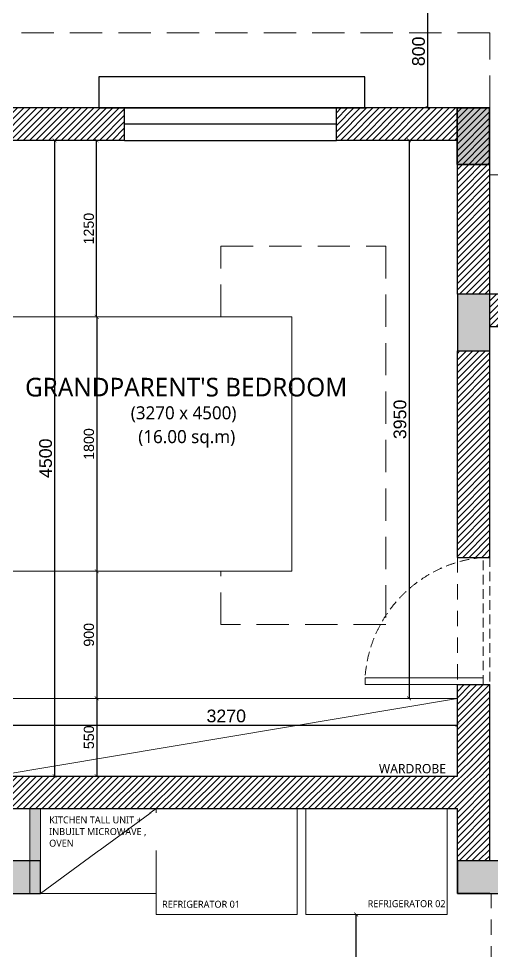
# Model space of a CAD drawing. Header units: millimetres. Extents: x 922141 to 965068, y 34629 to 256118.
# Drawn here: x 934605 to 937958, y 173463 to 180063 of the extents above; entities that cross this region are included whole.
import ezdxf

# ---------------------------------------------------------------- set-up
doc = ezdxf.new("R2010")
doc.units = ezdxf.units.MM
doc.header["$PDMODE"] = 35
for name, pattern in [('DASHED', [19.05, 12.7, -6.35]), ('DASHED2', [0.375, 0.25, -0.125]), ('HIDDEN', [0.35, 0.2, -0.15])]:
    doc.linetypes.add(name, pattern=pattern)
doc.layers.get('0').update_dxf_attribs({"plot": 0})
doc.layers.get('Defpoints').update_dxf_attribs({"color": 6})
for name, color, linetype, lineweight in [('ABA_04_rcc column', 3, 'Continuous', 35), ('HATCH', 8, 'Continuous', 5), ('MCA__ ARREDO', 133, 'Continuous', 5), ('MCA__ FINESTRE', 111, 'Continuous', 5), ('MCA__ LANDSCAPE', 136, 'Continuous', 5), ('MCA__ LAYOUT TESTO', 6, 'Continuous', 5), ('MCA__ MURI ESISTENTI SEZIONATI', 30, 'Continuous', 30), ('MCA__ SCALE', 154, 'Continuous', 18)]:
    doc.layers.add(name, color=color, linetype=linetype, lineweight=lineweight)
doc.layers.add('ABA_09_ hatch rcc', color=43, linetype='Continuous')
doc.layers.add('MCA__ FACCIATA', color=140, linetype='Continuous')
doc.styles.get("Standard").update_dxf_attribs({"font": 'arial.ttf'})
doc.dimstyles.new('ISO-25', dxfattribs={"dimtxt": 250, "dimasz": 20, "dimexe": 1.25, "dimexo": 0.625, "dimtad": 1, "dimdec": 1, "dimrnd": 5, "dimtxsty": 'Standard', "dimcen": 2.5, "dimadec": 0, "dimazin": 0, "dimtfac": 1, "dimtdec": 1, "dimtmove": 0, "dimatfit": 3, "dimfxl": 1, "dimarcsym": 0})
pattern_1 = [(45, (203389.098, -135196.515), (-22.4506403, 22.4506403), [])]

# ---------------------------------------------------------------- blocks, each defined once
blk = doc.blocks.new('_ArchTick')
at = {"color": 0, "linetype": 'ByBlock', "const_width": 0.15}
blk.add_lwpolyline([(-0.5, -0.5), (0.5, 0.5)], dxfattribs=at)
blk = doc.blocks.new('*D43')
at = {"layer": 'Defpoints', "color": 0, "transparency": 16777216}
for p in [(936696.7, 173723.4), (936994.4, 173723.4), (936696.7, 172823.4)]:
    blk.add_point(p, dxfattribs=at)
at = {"layer": 'MCA__ FACCIATA', "color": 0, "lineweight": -2, "transparency": 16777216}
blk.add_line((936994.4, 172823.4), (936994.4, 173723.4), dxfattribs=at)
at = {"layer": 'MCA__ FACCIATA', "color": 0, "lineweight": -2, "transparency": 16777216, "xscale": 27, "yscale": 27, "zscale": 27}
for p, rotation in [((936994.4, 173723.4), 90), ((936994.4, 172823.4), 270)]:
    blk.add_blockref('_ArchTick', p, dxfattribs=dict(at, rotation=rotation))
at = {"layer": 'MCA__ FACCIATA', "color": 0, "lineweight": 0, "transparency": 16777216, "insert": (936939.6, 173273.4), "char_height": 72, "attachment_point": 5, "rotation": 90}
blk.add_mtext('900', dxfattribs=at)
blk = doc.blocks.new('*D48')
at = {"layer": 'Defpoints', "color": 0, "transparency": 16777216}
for p in [(934770.6, 179201.2), (935156.9, 179201.2), (934770.6, 177952.7)]:
    blk.add_point(p, dxfattribs=at)
at = {"layer": 'MCA__ FACCIATA', "color": 0, "lineweight": -2, "transparency": 16777216}
blk.add_line((935156.9, 177952.7), (935156.9, 179201.2), dxfattribs=at)
at = {"layer": 'MCA__ FACCIATA', "color": 0, "lineweight": -2, "transparency": 16777216, "xscale": 27, "yscale": 27, "zscale": 27}
for p, rotation in [((935156.9, 179201.2), 90), ((935156.9, 177952.7), 270)]:
    blk.add_blockref('_ArchTick', p, dxfattribs=dict(at, rotation=rotation))
at = {"layer": 'MCA__ FACCIATA', "color": 0, "lineweight": 0, "transparency": 16777216, "insert": (935102.2, 178576.9), "char_height": 72, "attachment_point": 5, "rotation": 90}
blk.add_mtext('1250', dxfattribs=at)
blk = doc.blocks.new('*D54')
at = {"layer": 'Defpoints', "color": 0, "transparency": 16777216}
for p in [(935172.8, 175252.7), (935157.6, 174702.7), (935172.8, 174702.7)]:
    blk.add_point(p, dxfattribs=at)
at = {"layer": 'MCA__ FACCIATA', "color": 0, "lineweight": -2, "transparency": 16777216}
blk.add_line((935157.6, 175252.7), (935157.6, 174702.7), dxfattribs=at)
at = {"layer": 'MCA__ FACCIATA', "color": 0, "lineweight": -2, "transparency": 16777216, "xscale": 27, "yscale": 27, "zscale": 27}
for p, rotation in [((935157.6, 175252.7), 90), ((935157.6, 174702.7), 270)]:
    blk.add_blockref('_ArchTick', p, dxfattribs=dict(at, rotation=rotation))
at = {"layer": 'MCA__ FACCIATA', "color": 0, "lineweight": 0, "transparency": 16777216, "insert": (935102.9, 174977.7), "char_height": 72, "attachment_point": 5, "rotation": 90}
blk.add_mtext('550', dxfattribs=at)
blk = doc.blocks.new('*D55')
at = {"layer": 'Defpoints', "color": 0, "transparency": 16777216}
for p in [(934438.8, 175551.1), (937710.4, 175551.1), (937710.4, 175063.9)]:
    blk.add_point(p, dxfattribs=at)
at = {"layer": 'MCA__ FACCIATA', "color": 0, "lineweight": -2, "transparency": 16777216}
blk.add_line((934438.8, 175063.9), (937710.4, 175063.9), dxfattribs=at)
at = {"layer": 'MCA__ FACCIATA', "color": 0, "lineweight": -2, "transparency": 16777216, "xscale": 27, "yscale": 27, "zscale": 27, "rotation": 180}
blk.add_blockref('_ArchTick', (934438.8, 175063.9), dxfattribs=at)
at = {"layer": 'MCA__ FACCIATA', "color": 0, "lineweight": -2, "transparency": 16777216, "xscale": 27, "yscale": 27, "zscale": 27}
blk.add_blockref('_ArchTick', (937710.4, 175063.9), dxfattribs=at)
at = {"layer": 'MCA__ FACCIATA', "color": 0, "lineweight": 0, "transparency": 16777216, "insert": (936074.6, 175127.9), "char_height": 90, "attachment_point": 5}
blk.add_mtext('3270', dxfattribs=at)
blk = doc.blocks.new('*D56')
at = {"layer": 'Defpoints', "color": 0, "transparency": 16777216}
for p in [(937362, 179201.2), (937362, 175252.7), (937368.5, 175252.7)]:
    blk.add_point(p, dxfattribs=at)
at = {"layer": 'MCA__ FACCIATA', "color": 0, "lineweight": -2, "transparency": 16777216}
blk.add_line((937368.5, 179201.2), (937368.5, 175252.7), dxfattribs=at)
at = {"layer": 'MCA__ FACCIATA', "color": 0, "lineweight": -2, "transparency": 16777216, "xscale": 27, "yscale": 27, "zscale": 27}
for p, rotation in [((937368.5, 179201.2), 90), ((937368.5, 175252.7), 270)]:
    blk.add_blockref('_ArchTick', p, dxfattribs=dict(at, rotation=rotation))
at = {"layer": 'MCA__ FACCIATA', "color": 0, "lineweight": 0, "transparency": 16777216, "insert": (937304.5, 177226.9), "char_height": 90, "attachment_point": 5, "rotation": 90}
blk.add_mtext('3950', dxfattribs=at)
blk = doc.blocks.new('*D57')
at = {"layer": 'Defpoints', "color": 0, "transparency": 16777216}
for p in [(934811.6, 177952.7), (934811.6, 176152.7), (935157.6, 176152.7)]:
    blk.add_point(p, dxfattribs=at)
at = {"layer": 'MCA__ FACCIATA', "color": 0, "lineweight": -2, "transparency": 16777216}
blk.add_line((935157.6, 177952.7), (935157.6, 176152.7), dxfattribs=at)
at = {"layer": 'MCA__ FACCIATA', "color": 0, "lineweight": -2, "transparency": 16777216, "xscale": 27, "yscale": 27, "zscale": 27}
for p, rotation in [((935157.6, 177952.7), 90), ((935157.6, 176152.7), 270)]:
    blk.add_blockref('_ArchTick', p, dxfattribs=dict(at, rotation=rotation))
at = {"layer": 'MCA__ FACCIATA', "color": 0, "lineweight": 0, "transparency": 16777216, "insert": (935102.9, 177052.7), "char_height": 72, "attachment_point": 5, "rotation": 90}
blk.add_mtext('1800', dxfattribs=at)
blk = doc.blocks.new('*D70')
at = {"layer": 'Defpoints', "color": 0, "transparency": 16777216}
for p in [(935324.5, 176152.7), (935157.6, 175252.7), (935324.5, 175252.7)]:
    blk.add_point(p, dxfattribs=at)
at = {"layer": 'MCA__ FACCIATA', "color": 0, "lineweight": -2, "transparency": 16777216}
blk.add_line((935157.6, 176152.7), (935157.6, 175252.7), dxfattribs=at)
at = {"layer": 'MCA__ FACCIATA', "color": 0, "lineweight": -2, "transparency": 16777216, "xscale": 27, "yscale": 27, "zscale": 27}
for p, rotation in [((935157.6, 176152.7), 90), ((935157.6, 175252.7), 270)]:
    blk.add_blockref('_ArchTick', p, dxfattribs=dict(at, rotation=rotation))
at = {"layer": 'MCA__ FACCIATA', "color": 0, "lineweight": 0, "transparency": 16777216, "insert": (935102.9, 175702.7), "char_height": 72, "attachment_point": 5, "rotation": 90}
blk.add_mtext('900', dxfattribs=at)
blk = doc.blocks.new('*D121')
at = {"layer": 'Defpoints', "color": 0, "transparency": 16777216}
for p in [(937474, 180231.2), (937474, 179431.2), (937499.8, 179431.2)]:
    blk.add_point(p, dxfattribs=at)
at = {"layer": 'MCA__ FACCIATA', "color": 0, "lineweight": -2, "transparency": 16777216}
blk.add_line((937499.8, 180231.2), (937499.8, 179431.2), dxfattribs=at)
at = {"layer": 'MCA__ FACCIATA', "color": 0, "lineweight": -2, "transparency": 16777216, "xscale": 27, "yscale": 27, "zscale": 27}
for p, rotation in [((937499.8, 180231.2), 90), ((937499.8, 179431.2), 270)]:
    blk.add_blockref('_ArchTick', p, dxfattribs=dict(at, rotation=rotation))
at = {"layer": 'MCA__ FACCIATA', "color": 0, "lineweight": 0, "transparency": 16777216, "insert": (937435.9, 179831.2), "char_height": 90, "attachment_point": 5, "rotation": 90}
blk.add_mtext('800', dxfattribs=at)
blk = doc.blocks.new('*D124')
at = {"layer": 'Defpoints', "color": 0, "transparency": 16777216}
for p in [(934860.1, 179201.2), (934860.1, 174702.7), (934860.1, 174702.7)]:
    blk.add_point(p, dxfattribs=at)
at = {"layer": 'MCA__ FACCIATA', "color": 0, "lineweight": -2, "transparency": 16777216}
blk.add_line((934860.1, 179201.2), (934860.1, 174702.7), dxfattribs=at)
at = {"layer": 'MCA__ FACCIATA', "color": 0, "lineweight": -2, "transparency": 16777216, "xscale": 27, "yscale": 27, "zscale": 27}
for p, rotation in [((934860.1, 179201.2), 90), ((934860.1, 174702.7), 270)]:
    blk.add_blockref('_ArchTick', p, dxfattribs=dict(at, rotation=rotation))
at = {"layer": 'MCA__ FACCIATA', "color": 0, "lineweight": 0, "transparency": 16777216, "insert": (934796.2, 176951.9), "char_height": 90, "attachment_point": 5, "rotation": 90}
blk.add_mtext('4500', dxfattribs=at)
blk = doc.blocks.new('dvdd')
at = {"layer": 'ABA_09_ hatch rcc'}
h = blk.add_hatch(color=256, dxfattribs=at)
h.dxf.hatch_style = 1
h.paths.add_polyline_path([(577021.8, 326286.2), (577251.8, 326286.2), (577251.8, 326586.2), (577021.8, 326586.2)])
h.paths.add_polyline_path([(579341.8, 326436.2), (579491.8, 326436.2), (579491.8, 326836.2), (579341.8, 326836.2)])
h.paths.add_polyline_path([(577251.8, 329436.2), (577021.8, 329436.2), (577021.8, 329036.2), (577251.8, 329036.2)])
h.paths.add_polyline_path([(579341.8, 329036.4), (579571.8, 329036.4), (579571.8, 329436.2), (579341.8, 329436.2)])
h.paths.add_polyline_path([(582991.8, 329436.2), (582761.8, 329436.2), (582761.8, 329036.2), (582991.8, 329036.2)])
at = {"layer": 'ABA_04_rcc column'}
for points in [[(577251.8, 329436.2), (577021.8, 329436.2), (577021.8, 329036.2), (577251.8, 329036.2)], [(579571.8, 329436.2), (579341.8, 329436.2), (579341.8, 329036.4), (579571.8, 329036.4)], [(582991.8, 329436.2), (582761.8, 329436.2), (582761.8, 329036.2), (582991.8, 329036.2)], [(579491.8, 326836.2), (579341.8, 326836.2), (579341.8, 326436.2), (579491.8, 326436.2)], [(577021.8, 326586.2), (577251.8, 326586.2), (577251.8, 326286.2), (577021.8, 326286.2)]]:
    blk.add_lwpolyline(points, close=True, dxfattribs=at)

msp = doc.modelspace()

# ---------------------------------------------------------------- hatches: boundary and pattern name
at = {"layer": 'MCA__ LANDSCAPE'}
h = msp.add_hatch(color=256, dxfattribs=at)
h.dxf.hatch_style = 1
h.paths.add_polyline_path([(934685.39, 174102.69), (934760.39, 174102.69), (934760.39, 174472.69), (934685.39, 174472.69)])
at = {"layer": 'MCA__ SCALE'}
h = msp.add_hatch(dxfattribs=at)
h.set_pattern_fill('ANSI31', color=256, scale=10)
h.set_pattern_definition([(45, (249533.098, -69007.35), (-22.4506403, 22.4506403), [])])
h.paths.add_polyline_path([(941683.39, 174322.69), (941683.39, 174422.69), (941683.39, 174697.69), (941683.39, 174972.69), (941683.39, 175247.69), (941683.39, 175522.69), (941683.39, 175797.69), (941683.39, 175962.69), (941683.39, 176082.69), (941683.39, 176362.69), (941683.39, 176642.69), (941683.39, 177662.69), (941453.39, 177662.69), (941453.39, 174322.69)])
h.paths.add_polyline_path([(940953.39, 177882.69), (941453.39, 177882.69), (941453.39, 178112.69), (941432.42, 178112.69), (941086.73, 178112.69), (941020.06, 177997.69)])
h.paths.add_polyline_path([(937940.39, 177882.69), (938444.66, 177882.69), (938377.99, 177997.69), (938311.31, 178112.69), (937965.62, 178112.69), (937940.39, 178112.69)])
h.paths.add_polyline_path([(945783.39, 177662.69), (946013.39, 177662.69), (946013.39, 176933.69), (946013.39, 175033.69), (946013.39, 174226.9), (946013.39, 173872.69), (945832.4, 173872.69), (945783.39, 173872.69), (945783.39, 173939.4), (945783.39, 173987.45), (945783.39, 174102.69), (945783.39, 174628.58), (945783.39, 174872.69), (945783.39, 175072.69)])

# ---------------------------------------------------------------- linework, layer by layer
at = {"layer": 'HATCH', "linetype": 'HIDDEN', "lineweight": 9, "ltscale": 540}
msp.add_line((937710.39, 176250.56), (937710.39, 175350.56), dxfattribs=at)
at = {"layer": 'MCA__ ARREDO', "lineweight": 9}
msp.add_line((934438.75, 175252.69), (937710.39, 175252.69), dxfattribs=at)
at = {"layer": 'MCA__ ARREDO', "linetype": 'DASHED2', "lineweight": 9, "ltscale": 270}
msp.add_lwpolyline([(937940.39, 176250.56), (937940.39, 175350.56), (937893.14, 175350.56), (937893.14, 176250.56)], close=True, dxfattribs=at)
at = {"layer": 'MCA__ ARREDO', "lineweight": 9}
msp.add_lwpolyline([(937893.14, 175397.8), (937056.81, 175397.8), (937056.81, 175350.56), (937893.14, 175350.56)], close=True, dxfattribs=at)
at = {"layer": 'MCA__ ARREDO', "linetype": 'DASHED2', "lineweight": 9, "ltscale": 270}
msp.add_arc((937970.57, 175338.13), 915.7, 94.850331, 176.263945, dxfattribs=at)
at = {"layer": 'MCA__ FACCIATA'}
for p, q in [((936854.33, 179431.2), (935354.33, 179431.2)), ((936854.33, 179316.2), (935354.33, 179316.2)), ((935354.33, 179201.2), (936854.33, 179201.2))]:
    msp.add_line(p, q, dxfattribs=at)
msp.add_lwpolyline([(935173.27, 179431.2), (937055.87, 179431.2), (937055.87, 179650.69), (935173.27, 179650.69)], close=True, dxfattribs=at)
at = {"layer": 'MCA__ FINESTRE', "linetype": 'DASHED', "ltscale": 18}
for p, q in [((937940.39, 179962.65), (931218.75, 179962.65)), ((937940.39, 179431.2), (937940.39, 179962.65)), ((937940.39, 178958.69), (940703.39, 178958.69))]:
    msp.add_line(p, q, dxfattribs=at)
at = {"layer": 'MCA__ MURI ESISTENTI SEZIONATI'}
for p, q in [((935354.33, 179431.2), (933198.75, 179431.2)), ((935354.33, 179201.2), (935354.33, 179431.2)), ((937940.39, 179431.2), (936854.33, 179431.2)), ((936854.33, 179201.2), (936854.33, 179431.2)), ((937940.39, 178112.69), (937940.39, 179431.2)), ((935354.33, 179201.2), (933198.75, 179201.2)), ((937710.39, 179201.2), (936854.33, 179201.2)), ((937710.39, 178112.69), (937710.39, 179201.2)), ((938311.31, 178112.69), (937710.39, 178112.69)), ((938444.66, 177882.69), (937940.39, 177882.69)), ((937710.39, 176250.56), (937710.39, 177712.69)), ((937940.39, 176250.56), (937940.39, 177712.69)), ((937710.39, 176250.56), (937940.39, 176250.56)), ((937710.39, 175350.56), (937940.39, 175350.56)), ((937710.39, 174102.69), (937710.39, 174472.69))]:
    msp.add_line(p, q, dxfattribs=at)
for points in [[(937710.39, 177712.69), (937940.39, 177712.69), (937940.39, 178112.69), (937710.39, 178112.69)], [(934760.39, 173872.69), (934760.39, 174102.69), (934288.75, 174102.69), (934288.75, 173872.69)]]:
    msp.add_lwpolyline(points, close=True, dxfattribs=at)
at = {"layer": 'MCA__ SCALE'}
for p, q in [((934685.39, 173872.69), (934685.39, 174472.69)), ((934760.39, 173872.69), (934760.39, 174472.69))]:
    msp.add_line(p, q, dxfattribs=at)

# ---------------------------------------------------------------- texts
at = {"layer": 'MCA__ LAYOUT TESTO', "color": 14, "attachment_point": 1, "bg_fill": 2}
for s, width, insert, char_height in [("\\pxqc;{\\fSegoe UI Light|b0|i0|c0|p34;GRANDPARENT'S BEDROOM }", 2888.5195, (934346.64, 177521.24, 0), 131.8359), ('{\\fSegoe UI Light|b0|i0|c0|p34;(16.00 sq.m)}', 980.6836, (935451.74, 177151.37), 92.2852)]:
    msp.add_mtext_dynamic_manual_height_columns(s, width=width, gutter_width=1, heights=[0], dxfattribs=dict(at, insert=insert, char_height=char_height))

# ---------------------------------------------------------------- dimensions: what is measured, and where the dimension line sits
at = {"layer": 'MCA__ FACCIATA', "color": 252, "lineweight": 0, "true_color": 0x939598}
for p1, p2, distance, override, picture, middle in [((937474.01, 180231.2), (937474.01, 179431.2), 25.81, {"dimtxt": 90, "dimasz": 27, "dimgap": 18, "dimblk1": 'ArchTick', "dimblk2": 'ArchTick', "dimsah": 1, "dimse1": 1, "dimse2": 1}, '*D121', (937435.87, 179831.2)), ((934770.5739, 177952.6535), (934770.5739, 179201.1997), -386.3621, {"dimtxt": 72, "dimasz": 27, "dimgap": 18, "dimblk1": 'ArchTick', "dimblk2": 'ArchTick', "dimsah": 1, "dimse1": 1, "dimse2": 1}, '*D48', (935102.1748, 178576.9266)), ((935324.53, 176152.65), (935324.53, 175252.69), -166.9, {"dimtxt": 72, "dimasz": 27, "dimgap": 18, "dimblk1": 'ArchTick', "dimblk2": 'ArchTick', "dimsah": 1, "dimse1": 1, "dimse2": 1}, '*D70', (935102.86, 175702.67)), ((934438.75, 175551.05), (937710.39, 175551.05), -487.12, {"dimtxt": 90, "dimasz": 27, "dimgap": 18, "dimblk1": 'ArchTick', "dimblk2": 'ArchTick', "dimsah": 1, "dimse1": 1, "dimse2": 1}, '*D55', (936074.57, 175127.92)), ((935172.8, 175252.69), (935172.8, 174702.69), -15.17, {"dimtxt": 72, "dimasz": 27, "dimgap": 18, "dimblk1": 'ArchTick', "dimblk2": 'ArchTick', "dimsah": 1, "dimse1": 1, "dimse2": 1}, '*D54', (935102.86, 174977.69)), ((936696.7, 172823.44), (936696.7, 173723.45), -297.68, {"dimtxt": 72, "dimasz": 27, "dimgap": 18, "dimblk1": 'ArchTick', "dimblk2": 'ArchTick', "dimsah": 1, "dimse1": 1, "dimse2": 1}, '*D43', (936939.62, 173273.45))]:
    dim = msp.add_aligned_dim(p1=p1, p2=p2, distance=distance, dimstyle='ISO-25', override=override, dxfattribs=at)
    dim.commit()
    dim.dimension.update_dxf_attribs({"geometry": picture, "text_midpoint": middle})

# ---------------------------------------------------------------- next in the draw order: texts
at = {"layer": 'MCA__ ARREDO', "lineweight": 9, "bg_fill": 2}
for s, width, insert, char_height, attachment_point in [('\\pxqc;{\\fSegoe UI Light|b0|i0|c0|p34;WARDROBE }', 1444.2597, (936670.45, 174788.71), 65.918, 1), ('\\pxql;{\\fSegoe UI Light|b0|i0|c0|p34;REFRIGERATOR 01}', 1083.1948, (935620.45, 173820.91), 49.4385, 1), ('\\pxql;{\\fSegoe UI Light|b0|i0|c0|p34;REFRIGERATOR 02}', 1083.1948, (938158.55, 173824.84), 49.4385, 3)]:
    msp.add_mtext_dynamic_manual_height_columns(s, width=width, gutter_width=1, heights=[0], dxfattribs=dict(at, insert=insert, char_height=char_height, attachment_point=attachment_point))
at = {"layer": 'MCA__ LAYOUT TESTO', "color": 14, "insert": (935398.73, 177319.75), "char_height": 92.2852, "attachment_point": 1, "bg_fill": 2}
msp.add_mtext_dynamic_manual_height_columns('{\\fSegoe UI Light|b0|i0|c0|p34;(3270 x 4500)}', width=980.6836, gutter_width=1, heights=[0], dxfattribs=at)

# ---------------------------------------------------------------- next in the draw order: dimensions: what is measured, and where the dimension line sits
at = {"layer": 'MCA__ FACCIATA', "color": 252, "lineweight": 0, "true_color": 0x939598}
for p1, p2, distance, override, picture, middle in [((934860.13, 179201.2), (934860.13, 174702.69), 0, {"dimtxt": 90, "dimasz": 27, "dimgap": 18, "dimblk1": 'ArchTick', "dimblk2": 'ArchTick', "dimsah": 1, "dimse1": 1, "dimse2": 1}, '*D124', (934796.18, 176951.94)), ((937362, 179201.2), (937362, 175252.69), 6.49, {"dimtxt": 90, "dimasz": 27, "dimgap": 18, "dimblk1": 'ArchTick', "dimblk2": 'ArchTick', "dimsah": 1, "dimse1": 1, "dimse2": 1}, '*D56', (937304.51, 177226.94)), ((934811.56, 177952.65), (934811.56, 176152.65), 346.06, {"dimtxt": 72, "dimasz": 27, "dimgap": 18, "dimblk1": 'ArchTick', "dimblk2": 'ArchTick', "dimsah": 1, "dimse1": 1, "dimse2": 1}, '*D57', (935102.86, 177052.65))]:
    dim = msp.add_aligned_dim(p1=p1, p2=p2, distance=distance, dimstyle='ISO-25', override=override, dxfattribs=at)
    dim.commit()
    dim.dimension.update_dxf_attribs({"geometry": picture, "text_midpoint": middle})

# ---------------------------------------------------------------- next in the draw order: hatches: boundary and pattern name
at = {"layer": 'MCA__ SCALE'}
h = msp.add_hatch(dxfattribs=at)
h.set_pattern_fill('ANSI31', color=256, scale=10)
h.set_pattern_definition([(45, (303470.79, 103732.627), (-22.4506403, 22.4506403), [])])
h.paths.add_polyline_path([(936854.33, 179201.2), (936854.33, 179431.2), (937940.39, 179431.2), (937940.39, 178112.69), (937710.39, 178112.69), (937710.39, 179201.2)])
h.paths.add_polyline_path([(937710.39, 176250.56), (937710.39, 177712.69), (937940.39, 177712.69), (937940.39, 176250.56)])
h.paths.add_polyline_path([(933198.75, 179201.2), (933198.75, 179431.2), (935354.33, 179431.2), (935354.33, 179201.2)])
h.paths.add_polyline_path([(932198.75, 175673.22), (932198.75, 176581.05), (931968.75, 176581.05), (931968.75, 174102.69), (931968.75, 173802.69), (932198.75, 173802.69), (932198.75, 174102.69)])
h = msp.add_hatch(dxfattribs=at)
h.set_pattern_fill('ANSI31', color=256, scale=10)
h.set_pattern_definition(pattern_1)
h.paths.add_polyline_path([(931968.75, 177652.69), (931968.75, 179431.2), (932448.75, 179431.2), (932448.75, 179201.2), (932198.75, 179201.2), (932198.75, 177802.69), (933248.75, 177802.69), (933248.75, 176581.05), (934288.75, 176581.05), (934288.75, 177952.65), (934438.75, 177952.65), (934438.75, 174702.69), (935724.83, 174702.69), (935724.83, 174472.69), (934438.75, 174472.69), (934438.75, 174102.69), (934288.75, 174102.69), (934288.75, 176431.05), (933098.75, 176431.05), (933098.75, 177652.69)])
h = msp.add_hatch(dxfattribs=at)
h.set_pattern_fill('ANSI31', color=256, scale=10)
h.set_pattern_definition(pattern_1)
h.paths.add_polyline_path([(935724.83, 174472.69), (937710.39, 174472.69), (937710.39, 174102.69), (937940.39, 174102.69), (937940.39, 175350.56), (937893.14, 175350.56), (937710.39, 175350.56), (937710.39, 174702.69), (935724.83, 174702.69)])

# ---------------------------------------------------------------- next in the draw order: linework, layer by layer
at = {"layer": 'HATCH', "linetype": 'HIDDEN', "lineweight": 9, "ltscale": 540}
msp.add_line((937950.39, 172823.45), (937950.39, 173872.69), dxfattribs=at)
at = {"layer": 'MCA__ ARREDO', "lineweight": 9}
for p, q in [((934438.75, 174702.69), (937710.39, 175252.69)), ((934760.39, 173872.69), (935578.3, 173872.69))]:
    msp.add_line(p, q, dxfattribs=at)
at = {"layer": 'MCA__ ARREDO', "linetype": 'DASHED', "lineweight": 9, "ltscale": 18}
msp.add_lwpolyline([(936036.04, 177952.65), (936036.04, 178453.33), (937203.85, 178453.33), (937203.85, 175774.49), (936036.04, 175774.49), (936036.04, 176152.65)], dxfattribs=at)
at = {"layer": 'MCA__ ARREDO', "lineweight": 9}
msp.add_lwpolyline([(934438.75, 177952.65), (936538.75, 177952.65), (936538.75, 176152.65), (934438.75, 176152.65)], dxfattribs=at)
for points in [[(935578.3, 174472.69), (936577.37, 174472.69), (936577.37, 173723.45), (935578.3, 173723.45)], [(937637.29, 174472.69), (936638.22, 174472.69), (936638.22, 173723.45), (937637.29, 173723.45)]]:
    msp.add_lwpolyline(points, close=True, dxfattribs=at)
at = {"layer": 'MCA__ MURI ESISTENTI SEZIONATI'}
for p, q in [((937710.39, 174702.69), (937710.39, 175350.56)), ((937940.39, 174102.69), (937940.39, 175350.56)), ((934438.75, 174702.69), (937710.39, 174702.69)), ((937710.39, 173872.69), (937710.39, 174102.69)), ((937940.39, 173872.69), (937710.39, 173872.69))]:
    msp.add_line(p, q, dxfattribs=at)
msp.add_lwpolyline([(938100.39, 173872.69), (938100.39, 174102.69), (937710.39, 174102.69), (937710.39, 173872.69)], close=True, dxfattribs=at)

# ---------------------------------------------------------------- next in the draw order: block references
at = {"layer": 'MCA__ MURI ESISTENTI SEZIONATI', "color": 6}
msp.add_blockref('dvdd', (354946.99, -150005.02), dxfattribs=at)

# ---------------------------------------------------------------- next in the draw order: texts
at = {"layer": 'MCA__ ARREDO', "lineweight": 9, "insert": (934821.36, 174417.6), "char_height": 49.4385, "attachment_point": 1, "bg_fill": 2}
msp.add_mtext_dynamic_manual_height_columns('\\pxql;{\\fSegoe UI Light|b0|i0|c0|p34;KITCHEN TALL UNIT + \\PINBUILT MICROWAVE ,\\POVEN}', width=1083.1948, gutter_width=1, heights=[0], dxfattribs=at)

# ---------------------------------------------------------------- next in the draw order: hatches: boundary and pattern name
at = {"layer": 'MCA__ MURI ESISTENTI SEZIONATI'}
h = msp.add_hatch(color=256, dxfattribs=at)
h.dxf.hatch_style = 1
h.paths.add_polyline_path([(934518.75, 173872.69), (934760.39, 173872.69), (934760.39, 174102.69), (934288.75, 174102.69), (934288.75, 173872.69)])
h.paths.add_polyline_path([(934760.39, 169671.69), (934760.39, 169901.69), (934518.75, 169901.69), (934288.75, 169901.69), (934288.75, 169671.69)])
h.paths.add_polyline_path([(941453.39, 177662.69), (941683.39, 177662.69), (941683.39, 177882.69), (941683.39, 177997.69), (941683.39, 178112.69), (941453.39, 178112.69), (941453.39, 177882.69)])
h.paths.add_polyline_path([(944003.39, 177662.69), (944233.39, 177662.69), (944233.39, 178112.69), (944003.39, 178112.69), (944003.39, 177882.69)])
h.paths.add_polyline_path([(945783.39, 178112.69), (945783.39, 177662.69), (946013.39, 177662.69), (946013.39, 177882.69), (946013.39, 178112.69)])
h.paths.add_polyline_path([(941453.39, 173872.69), (941683.39, 173872.69), (941683.39, 174102.69), (941683.39, 174147.69), (941683.39, 174322.69), (941453.39, 174322.69), (941453.39, 174102.69)])
h.paths.add_polyline_path([(941453.39, 169451.69), (941683.39, 169451.69), (941683.39, 169901.69), (941453.39, 169901.69), (941453.39, 169671.69)])
h.paths.add_polyline_path([(945783.39, 172234.69), (946013.39, 172234.69), (946013.39, 172454.69), (946013.39, 172684.69), (945783.39, 172684.69), (945783.39, 172454.69)])
h.paths.add_polyline_path([(937726.63, 178112.69), (937940.39, 177882.69), (937940.39, 177712.69), (937710.39, 177712.69), (937710.39, 178112.69)])
h.paths.add_polyline_path([(949781.39, 172454.69), (950181.39, 172454.69), (950181.39, 172684.69), (950011.39, 172684.69), (949781.39, 172684.69)])
h.paths.add_polyline_path([(938110.39, 169671.69), (938110.39, 169901.69), (937710.39, 169901.69), (937710.39, 169671.69)])
h.paths.add_polyline_path([(952997.43, 172454.69), (953247.43, 172454.69), (953247.43, 172569.69), (953247.43, 172684.69), (952847.43, 172684.69), (952847.43, 172454.69)])
h.paths.add_polyline_path([(950011.39, 177882.69), (950181.39, 177882.69), (950181.39, 178112.69), (949781.39, 178112.69), (949781.39, 177882.69)])
h.paths.add_polyline_path([(937710.39, 173872.69), (937710.39, 174102.69), (937940.39, 174102.69), (938100.39, 174102.69), (938100.39, 173872.69)])
h.paths.add_polyline_path([(952833.39, 177882.69), (953233.39, 177882.69), (953233.39, 178112.69), (952833.39, 178112.69)])
h.paths.add_polyline_path([(931968.75, 173802.69), (932198.75, 173802.69), (932198.75, 173872.69), (932198.75, 174102.69), (931968.75, 174102.69)])
h.paths.add_polyline_path([(931968.75, 169786.69), (931968.75, 169735.15), (931968.75, 169671.69), (932198.75, 169671.69), (932198.75, 169901.69), (932198.75, 169971.69), (931968.75, 169971.69), (931968.75, 169901.69)])
h.paths.add_polyline_path([(955047.43, 177882.69), (955117.43, 177882.69), (955347.43, 177882.69), (955347.43, 177912.69), (955347.43, 178112.69), (955047.43, 178112.69)])
h.paths.add_polyline_path([(941453.39, 166971.69), (941753.39, 166971.69), (941753.39, 167043.9), (941753.39, 167087.16), (941753.39, 167201.69), (941683.39, 167201.69), (941453.39, 167201.69)])
h.paths.add_polyline_path([(945714.55, 167043.9), (945714.55, 166971.69), (946013.39, 166971.69), (946013.39, 167201.69), (945783.39, 167201.69), (945714.55, 167201.69), (945714.55, 167087.16)])
h.paths.add_polyline_path([(954097.43, 174832.88), (954327.43, 174832.88), (954327.43, 175132.88), (954097.43, 175132.88)])
h.paths.add_polyline_path([(949781.39, 174909.99), (950011.39, 174909.99), (950011.39, 175139.99), (949781.39, 175139.99)])
h.paths.add_polyline_path([(937940.39, 177882.69), (937940.39, 178112.69), (937726.63, 178112.69)])
h.paths.add_polyline_path([(950011.39, 174909.99), (950181.39, 174909.99), (950181.39, 175139.99), (950011.39, 175139.99)])

# ---------------------------------------------------------------- next in the draw order: linework, layer by layer
at = {"layer": 'MCA__ ARREDO', "lineweight": 9}
msp.add_line((934760.39, 173872.69), (935578.3, 174472.69), dxfattribs=at)
at = {"layer": 'MCA__ MURI ESISTENTI SEZIONATI'}
msp.add_line((934438.75, 174472.69), (937710.39, 174472.69), dxfattribs=at)

doc.saveas('drawing.dxf')
